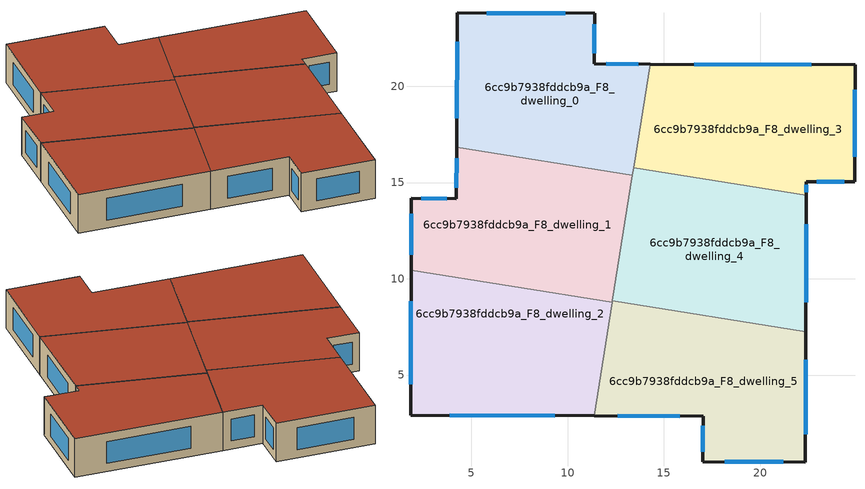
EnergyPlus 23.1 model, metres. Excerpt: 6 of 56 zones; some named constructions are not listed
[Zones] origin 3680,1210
6cc9b7938fddcb9a_F8_dwelling_0
 floor to 6cc9b7938fddcb9a_F7_dwelling_0 (EU_floor_Construction): 14.28,21.15 13.37,15.39 4.23,16.84 4.26,23.81 11.39,23.79 11.38,21.17 z24
 wall outside (EU_wall_Construction): 14.28,21.15 11.38,21.17 11.39,23.79 4.26,23.81 4.23,16.84 z24:27
 wall to 6cc9b7938fddcb9a_F8_dwelling_1 (EU_wall_Construction): 4.23,16.84 13.37,15.39 z24:27
 wall to 6cc9b7938fddcb9a_F8_dwelling_3 (EU_wall_Construction): 13.43,15.78 14.28,21.15 z24:27
 wall to 6cc9b7938fddcb9a_F8_dwelling_4 (EU_wall_Construction): 13.37,15.39 13.43,15.78 z24:27
 window (EU_Window_Construction): 4.25,22.32 4.24,18.33 / 9.86,23.79 5.79,23.8 / 11.38,21.73 11.39,23.22 / 13.66,21.16 12,21.16 z24.64:26.36
 roof outside (EU_roof_Construction): 13.37,15.39 14.28,21.15 11.38,21.17 11.39,23.79 4.26,23.81 4.23,16.84 z27
6cc9b7938fddcb9a_F8_dwelling_1
 floor to 6cc9b7938fddcb9a_F7_dwelling_1 (EU_floor_Construction): 13.37,15.39 12.32,8.78 1.86,10.45 1.88,14.17 4.22,14.16 4.23,16.84 z24
 wall outside (EU_wall_Construction): 4.23,16.84 4.22,14.16 1.88,14.17 1.86,10.45 z24:27
 wall to 6cc9b7938fddcb9a_F8_dwelling_2 (EU_wall_Construction): 1.86,10.45 12.32,8.78 z24:27
 wall to 6cc9b7938fddcb9a_F8_dwelling_4 (EU_wall_Construction): 12.33,8.85 13.37,15.39 z24:27
 wall to 6cc9b7938fddcb9a_F8_dwelling_5 (EU_wall_Construction): 12.32,8.78 12.33,8.85 z24:27
 window (EU_Window_Construction): 3.72,14.17 2.38,14.17 / 4.23,16.27 4.22,14.74 / 1.88,13.38 1.87,11.24 z24.64:26.36
 roof outside (EU_roof_Construction): 12.32,8.78 13.37,15.39 4.23,16.84 4.22,14.16 1.88,14.17 1.86,10.45 z27
6cc9b7938fddcb9a_F8_dwelling_2
 floor to 6cc9b7938fddcb9a_F7_dwelling_2 (EU_floor_Construction): 12.32,8.78 11.38,2.88 1.83,2.92 1.86,10.45 z24
 wall outside (EU_wall_Construction): 1.86,10.45 1.83,2.92 11.38,2.88 z24:27
 wall to 6cc9b7938fddcb9a_F8_dwelling_5 (EU_wall_Construction): 11.38,2.88 12.32,8.78 z24:27
 window (EU_Window_Construction): 3.88,2.91 9.33,2.89 / 1.86,8.83 1.84,4.53 z24.64:26.36
 roof outside (EU_roof_Construction): 11.38,2.88 12.32,8.78 1.86,10.45 1.83,2.92 z27
6cc9b7938fddcb9a_F8_dwelling_3
 floor to 6cc9b7938fddcb9a_F7_dwelling_3 (EU_floor_Construction): 24.93,21.11 24.91,15.03 22.4,15.04 22.4,14.35 13.43,15.78 14.28,21.15 z24
 wall outside (EU_wall_Construction): 22.4,14.35 22.4,15.04 24.91,15.03 24.93,21.11 14.28,21.15 z24:27
 wall to 6cc9b7938fddcb9a_F8_dwelling_4 (EU_wall_Construction): 13.43,15.78 22.4,14.35 z24:27
 window (EU_Window_Construction): 22.65,21.12 16.56,21.15 / 24.91,16.33 24.92,19.81 / 22.94,15.04 24.37,15.03 / 22.4,14.5 22.4,14.89 z24.64:26.36
 roof outside (EU_roof_Construction): 24.91,15.03 24.93,21.11 14.28,21.15 13.43,15.78 22.4,14.35 22.4,15.04 z27
6cc9b7938fddcb9a_F8_dwelling_4
 floor to 6cc9b7938fddcb9a_F7_dwelling_4 (EU_floor_Construction): 22.4,14.35 22.38,7.25 12.33,8.85 13.43,15.78 z24
 wall outside (EU_wall_Construction): 22.38,7.25 22.4,14.35 z24:27
 wall to 6cc9b7938fddcb9a_F8_dwelling_5 (EU_wall_Construction): 12.33,8.85 22.38,7.25 z24:27
 window (EU_Window_Construction): 22.38,8.77 22.39,12.83 z24.64:26.36
 roof outside (EU_roof_Construction): 22.38,7.25 22.4,14.35 13.43,15.78 12.33,8.85 z27
6cc9b7938fddcb9a_F8_dwelling_5
 floor to 6cc9b7938fddcb9a_F7_dwelling_5 (EU_floor_Construction): 22.38,7.25 22.35,0.48 17.02,0.5 17.03,2.86 11.38,2.88 12.33,8.85 z24
 wall outside (EU_wall_Construction): 11.38,2.88 17.03,2.86 17.02,0.5 22.35,0.48 22.38,7.25 z24:27
 window (EU_Window_Construction): 12.59,2.88 15.82,2.86 / 22.36,1.93 22.37,5.8 / 18.16,0.5 21.21,0.48 / 17.03,2.35 17.02,1.01 z24.64:26.36
 roof outside (EU_roof_Construction): 22.35,0.48 22.38,7.25 12.33,8.85 11.38,2.88 17.03,2.86 17.02,0.5 z27
[SCHEDULE:FILE] Column Number=1; Rows to Skip at Top=0; Number of Hours of Data=8760; Column Separator=Comma; Interpolate to Timestep=No; Minutes per Item=60; Adjust Schedule for Daylight Savings=Yes
Name | File
EU_Step8_GainSchedule_6cc9b7938fddcb9a_F2_dwelling_4_f000 | ../../schedules/6cc9b7938fddcb9a/6cc9b7938fddcb9a_F2_dwelling_4_f000_gain.csv
EU_Step8_GainSchedule_6cc9b7938fddcb9a_F2_dwelling_5_f000 | ../../schedules/6cc9b7938fddcb9a/6cc9b7938fddcb9a_F2_dwelling_5_f000_gain.csv
EU_Step8_GainSchedule_6cc9b7938fddcb9a_F3_dwelling_0_f000 | ../../schedules/6cc9b7938fddcb9a/6cc9b7938fddcb9a_F3_dwelling_0_f000_gain.csv
EU_Step8_GainSchedule_6cc9b7938fddcb9a_F3_dwelling_1_f000 | ../../schedules/6cc9b7938fddcb9a/6cc9b7938fddcb9a_F3_dwelling_1_f000_gain.csv
EU_Step8_GainSchedule_6cc9b7938fddcb9a_F3_dwelling_2_f000 | ../../schedules/6cc9b7938fddcb9a/6cc9b7938fddcb9a_F3_dwelling_2_f000_gain.csv
EU_Step8_GainSchedule_6cc9b7938fddcb9a_F3_dwelling_3_f000 | ../../schedules/6cc9b7938fddcb9a/6cc9b7938fddcb9a_F3_dwelling_3_f000_gain.csv
EU_Step8_GainSchedule_6cc9b7938fddcb9a_F3_dwelling_4_f000 | ../../schedules/6cc9b7938fddcb9a/6cc9b7938fddcb9a_F3_dwelling_4_f000_gain.csv
EU_Step8_GainSchedule_6cc9b7938fddcb9a_F3_dwelling_5_f000 | ../../schedules/6cc9b7938fddcb9a/6cc9b7938fddcb9a_F3_dwelling_5_f000_gain.csv
EU_Step8_GainSchedule_6cc9b7938fddcb9a_F4_dwelling_0_f000 | ../../schedules/6cc9b7938fddcb9a/6cc9b7938fddcb9a_F4_dwelling_0_f000_gain.csv
EU_Step8_GainSchedule_6cc9b7938fddcb9a_F4_dwelling_1_f000 | ../../schedules/6cc9b7938fddcb9a/6cc9b7938fddcb9a_F4_dwelling_1_f000_gain.csv
EU_Step8_GainSchedule_6cc9b7938fddcb9a_F4_dwelling_2_f000 | ../../schedules/6cc9b7938fddcb9a/6cc9b7938fddcb9a_F4_dwelling_2_f000_gain.csv
EU_Step8_GainSchedule_6cc9b7938fddcb9a_F4_dwelling_3_f000 | ../../schedules/6cc9b7938fddcb9a/6cc9b7938fddcb9a_F4_dwelling_3_f000_gain.csv
EU_Step8_GainSchedule_6cc9b7938fddcb9a_F4_dwelling_4_f000 | ../../schedules/6cc9b7938fddcb9a/6cc9b7938fddcb9a_F4_dwelling_4_f000_gain.csv
EU_Step8_GainSchedule_6cc9b7938fddcb9a_F4_dwelling_5_f000 | ../../schedules/6cc9b7938fddcb9a/6cc9b7938fddcb9a_F4_dwelling_5_f000_gain.csv
